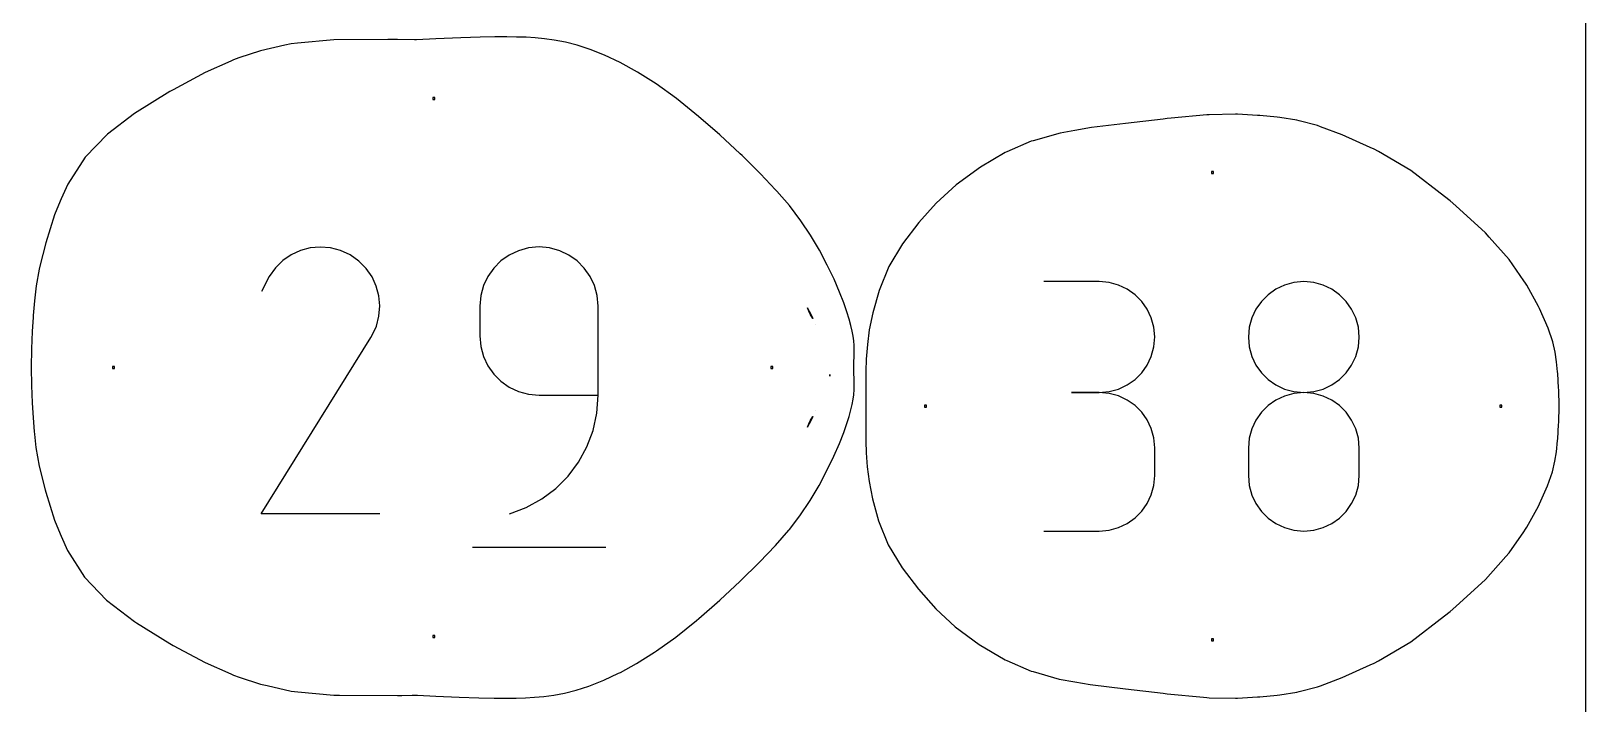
# Model space of a CAD drawing. Extents: x 0 to 90, y 0 to 90.
# Drawn here: x 46.96 to 90, y 41.18 to 59.81 of the extents above; entities that cross this region are included whole.
import ezdxf

# ---------------------------------------------------------------- set-up
doc = ezdxf.new("R2010")
doc.units = 0

msp = doc.modelspace()

# ---------------------------------------------------------------- linework, layer by layer
at = {"layer": 'annotation', "color": 1}
for p, q in [((54.687726, 53.803646), (54.417748, 53.731216)), ((54.9669, 53.829567), (54.687726, 53.803646)), ((55.249035, 53.807359), (54.9669, 53.829567)), ((55.527896, 53.735402), (55.249035, 53.807359)), ((60.727478, 53.803274), (60.450343, 53.726957)), ((61.021734, 53.829747), (60.727478, 53.803274)), ((61.316599, 53.803274), (61.021734, 53.829747)), ((61.021734, 53.829747), (61.021734, 53.829747)), ((61.594058, 53.726957), (61.316599, 53.803274)), ((53.930314, 53.453303), (53.725327, 53.25106)), ((54.163199, 53.613895), (53.930314, 53.453303)), ((54.417748, 53.731216), (54.163199, 53.613895)), ((55.79725, 53.612077), (55.527896, 53.735402)), ((56.038158, 53.441009), (55.79725, 53.612077)), ((55.79725, 53.612077), (55.79725, 53.612077)), ((56.239583, 53.235729), (56.038158, 53.441009)), ((59.966126, 53.443403), (59.768388, 53.245471)), ((60.195002, 53.605449), (59.966126, 53.443403)), ((60.450343, 53.726957), (60.195002, 53.605449)), ((61.849494, 53.605449), (61.594058, 53.726957)), ((62.078293, 53.443403), (61.849494, 53.605449)), ((62.275841, 53.245471), (62.078293, 53.443403)), ((53.554472, 53.008786), (53.339177, 52.595789)), ((53.725327, 53.25106), (53.554472, 53.008786)), ((56.399734, 53.002527), (56.239583, 53.235729)), ((56.516821, 52.747696), (56.399734, 53.002527)), ((59.606459, 53.016306), (59.485011, 52.760562)), ((59.768388, 53.245471), (59.606459, 53.016306)), ((62.437523, 53.016306), (62.275841, 53.245471)), ((62.558723, 52.760562), (62.437523, 53.016306)), ((56.589052, 52.477527), (56.516821, 52.747696)), ((59.485011, 52.760562), (59.408716, 52.48289)), ((62.634827, 52.48289), (62.558723, 52.760562)), ((76.530659, 52.871199), (74.996084, 52.871199)), ((76.806656, 52.846426), (76.530659, 52.871199)), ((77.06636, 52.775034), (76.806656, 52.846426)), ((77.305451, 52.661415), (77.06636, 52.775034)), ((77.519609, 52.509957), (77.305451, 52.661415)), ((77.704515, 52.325054), (77.519609, 52.509957)), ((81.203037, 52.509524), (81.017988, 52.324621)), ((81.417252, 52.660981), (81.203037, 52.509524)), ((81.656272, 52.774601), (81.417252, 52.660981)), ((81.915733, 52.845993), (81.656272, 52.774601)), ((82.191273, 52.870766), (81.915733, 52.845993)), ((82.466814, 52.845993), (82.191273, 52.870766)), ((82.191273, 52.870766), (82.191273, 52.870766)), ((82.726275, 52.774601), (82.466814, 52.845993)), ((82.965294, 52.660981), (82.726275, 52.774601)), ((83.179509, 52.509524), (82.965294, 52.660981)), ((83.364559, 52.324621), (83.179509, 52.509524)), ((56.614636, 52.198311), (56.589052, 52.477527)), ((56.591782, 51.916341), (56.614636, 52.198311)), ((59.408716, 52.48289), (59.382246, 52.187945)), ((59.382246, 52.187945), (59.382246, 51.367044)), ((62.661221, 52.187945), (62.634827, 52.48289)), ((62.661221, 49.725705), (62.661221, 52.187945)), ((62.661221, 52.187945), (62.661221, 52.187945)), ((77.855851, 52.111095), (77.704515, 52.325054)), ((77.969295, 51.872471), (77.855851, 52.111095)), ((80.866467, 52.110661), (80.752837, 51.872037)), ((81.017988, 52.324621), (80.866467, 52.110661)), ((83.516079, 52.110661), (83.364559, 52.324621)), ((83.629709, 51.872037), (83.516079, 52.110661)), ((56.518698, 51.637906), (56.591782, 51.916341)), ((78.04053, 51.613573), (77.969295, 51.872471)), ((80.752837, 51.872037), (80.68146, 51.613139)), ((83.701086, 51.613139), (83.629709, 51.872037)), ((53.334547, 46.446671), (56.364426, 51.324388)), ((56.364426, 51.324388), (56.368048, 51.32887)), ((56.364426, 51.324388), (56.364426, 51.324388)), ((56.368048, 51.32887), (56.371522, 51.33339)), ((56.371522, 51.33339), (56.37487, 51.337987)), ((56.37487, 51.337987), (56.378114, 51.342697)), ((56.378114, 51.342697), (56.381279, 51.34756)), ((56.381279, 51.34756), (56.384387, 51.352614)), ((56.384387, 51.352614), (56.38746, 51.357896)), ((56.38746, 51.357896), (56.390522, 51.363445)), ((56.390522, 51.363445), (56.393595, 51.369299)), ((56.393595, 51.369299), (56.518698, 51.637906)), ((56.393595, 51.369299), (56.393595, 51.369299)), ((59.382246, 51.367044), (59.382246, 51.367044)), ((59.382246, 51.367044), (59.408716, 51.072115)), ((78.065234, 51.338791), (78.04053, 51.613573)), ((78.04053, 51.06272), (78.065234, 51.338791)), ((78.065234, 51.338791), (78.065234, 51.338791)), ((80.68146, 51.613139), (80.656698, 51.338358)), ((80.656698, 51.338358), (80.656698, 51.338358)), ((80.656698, 51.338358), (80.681474, 51.062287)), ((83.701072, 51.062287), (83.725848, 51.338358)), ((83.725848, 51.338358), (83.701086, 51.613139)), ((83.725848, 51.338358), (83.725848, 51.338358)), ((59.408716, 51.072115), (59.485011, 50.794487)), ((59.485011, 50.794487), (59.606459, 50.538804)), ((77.855851, 50.563438), (77.969295, 50.802817)), ((77.969295, 50.802817), (78.04053, 51.06272)), ((80.681474, 51.062287), (80.752887, 50.802384)), ((80.752887, 50.802384), (80.866563, 50.563005)), ((83.515983, 50.563005), (83.629659, 50.802384)), ((83.629659, 50.802384), (83.701072, 51.062287)), ((59.606459, 50.538804), (59.768388, 50.309712)), ((77.704515, 50.348938), (77.855851, 50.563438)), ((80.866563, 50.563005), (81.01813, 50.348505)), ((83.364416, 50.348505), (83.515983, 50.563005)), ((59.768388, 50.309712), (59.966126, 50.111857)), ((59.966126, 50.111857), (60.195002, 49.949884)), ((60.195002, 49.949884), (60.450343, 49.828437)), ((69.074554, 50.258758), (69.073437, 50.250857)), ((69.073437, 50.250857), (69.073463, 50.255856)), ((69.073463, 50.255856), (69.073745, 50.276339)), ((69.073745, 50.276339), (69.074173, 50.303168)), ((69.074173, 50.303168), (69.07499, 50.281121)), ((69.07457, 50.259967), (69.074554, 50.258758)), ((69.07499, 50.281121), (69.07457, 50.259967)), ((77.06636, 49.898262), (77.305451, 50.011995)), ((77.305451, 50.011995), (77.519609, 50.163672)), ((77.519609, 50.163672), (77.704515, 50.348938)), ((81.01813, 50.348505), (81.203215, 50.163239)), ((81.203215, 50.163239), (81.417445, 50.011561)), ((81.417445, 50.011561), (81.656447, 49.897829)), ((82.7261, 49.897829), (82.965101, 50.011561)), ((82.965101, 50.011561), (83.179331, 50.163239)), ((83.179331, 50.163239), (83.364416, 50.348505)), ((60.450343, 49.828437), (60.727478, 49.752162)), ((60.727478, 49.752162), (61.021734, 49.725705)), ((61.021734, 49.725705), (62.661221, 49.725705)), ((62.624922, 49.227919), (62.661221, 49.725705)), ((76.530659, 49.80205), (75.762288, 49.80205)), ((75.762288, 49.80205), (76.530659, 49.80205)), ((76.530659, 49.80205), (76.806656, 49.826829)), ((76.806656, 49.777277), (76.530659, 49.80205)), ((76.530659, 49.80205), (76.530659, 49.80205)), ((76.806656, 49.826829), (77.06636, 49.898262)), ((77.06636, 49.705885), (76.806656, 49.777277)), ((77.305451, 49.592265), (77.06636, 49.705885)), ((77.519609, 49.440808), (77.305451, 49.592265)), ((81.417252, 49.591687), (81.203037, 49.440032)), ((81.656272, 49.705408), (81.417252, 49.591687)), ((81.915733, 49.776838), (81.656272, 49.705408)), ((81.656447, 49.897829), (81.915847, 49.826395)), ((82.191273, 49.801616), (81.915733, 49.776838)), ((81.915847, 49.826395), (82.191273, 49.801616)), ((82.191273, 49.801616), (82.4667, 49.826395)), ((82.466814, 49.776852), (82.191273, 49.801616)), ((82.191273, 49.801616), (82.191273, 49.801616)), ((82.191273, 49.801616), (82.191273, 49.801616)), ((82.4667, 49.826395), (82.7261, 49.897829)), ((82.726275, 49.705458), (82.466814, 49.776852)), ((82.965294, 49.591783), (82.726275, 49.705458)), ((83.179509, 49.440174), (82.965294, 49.591783)), ((62.51899, 48.749456), (62.624922, 49.227919)), ((77.704515, 49.255904), (77.519609, 49.440808)), ((77.855851, 49.041945), (77.704515, 49.255904)), ((81.017988, 49.254802), (80.866467, 49.040356)), ((81.203037, 49.440032), (81.017988, 49.254802)), ((83.364559, 49.25498), (83.179509, 49.440174)), ((83.516079, 49.040548), (83.364559, 49.25498)), ((62.347872, 48.296335), (62.51899, 48.749456)), ((77.969295, 48.803321), (77.855851, 49.041945)), ((78.04053, 48.544423), (77.969295, 48.803321)), ((80.752837, 48.801052), (80.68146, 48.54125)), ((80.866467, 49.040356), (80.752837, 48.801052)), ((83.629709, 48.801227), (83.516079, 49.040548)), ((83.701086, 48.541364), (83.629709, 48.801227)), ((62.116015, 47.874572), (62.347872, 48.296335)), ((78.065234, 48.269641), (78.04053, 48.544423)), ((78.065234, 47.501271), (78.065234, 48.269641)), ((78.065234, 48.269641), (78.065234, 48.269641)), ((80.68146, 48.54125), (80.656698, 48.265308)), ((80.656698, 48.265308), (80.656698, 47.500837)), ((83.725848, 48.265308), (83.701086, 48.541364)), ((83.725848, 47.500837), (83.725848, 48.265308)), ((83.725848, 48.265308), (83.725848, 48.265308)), ((61.827866, 47.490184), (62.116015, 47.874572)), ((61.487873, 47.149189), (61.827866, 47.490184)), ((78.04053, 47.226375), (78.065234, 47.501271)), ((80.656698, 47.500837), (80.656698, 47.500837)), ((80.656698, 47.500837), (80.681474, 47.224915)), ((83.701072, 47.224915), (83.725848, 47.500837)), ((61.100482, 46.857604), (61.487873, 47.149189)), ((77.855851, 46.728775), (77.969295, 46.967416)), ((77.969295, 46.967416), (78.04053, 47.226375)), ((80.681474, 47.224915), (80.752887, 46.96541)), ((80.752887, 46.96541), (80.866563, 46.726608)), ((83.515983, 46.726608), (83.629659, 46.96541)), ((83.629659, 46.96541), (83.701072, 47.224915)), ((60.201296, 46.446731), (60.67014, 46.621446)), ((60.67014, 46.621446), (61.100482, 46.857604)), ((77.519609, 46.329962), (77.704515, 46.51483)), ((77.704515, 46.51483), (77.855851, 46.728775)), ((80.866563, 46.726608), (81.01813, 46.512791)), ((81.01813, 46.512791), (81.203215, 46.328244)), ((83.179331, 46.328244), (83.364416, 46.512791)), ((83.364416, 46.512791), (83.515983, 46.726608)), ((56.613521, 46.446671), (53.334547, 46.446671)), ((60.201296, 46.446731), (60.201296, 46.446731)), ((76.806656, 45.993621), (77.06636, 46.064977)), ((77.06636, 46.064977), (77.305451, 46.178551)), ((77.305451, 46.178551), (77.519609, 46.329962)), ((81.203215, 46.328244), (81.417445, 46.177251)), ((81.417445, 46.177251), (81.656447, 46.064095)), ((81.656447, 46.064095), (81.915847, 45.99306)), ((82.4667, 45.99306), (82.7261, 46.064095)), ((82.7261, 46.064095), (82.965101, 46.177251)), ((82.965101, 46.177251), (83.179331, 46.328244)), ((74.996084, 45.968863), (76.530659, 45.968863)), ((76.530659, 45.968863), (76.806656, 45.993621)), ((76.530659, 45.968863), (76.530659, 45.968863)), ((81.915847, 45.99306), (82.191273, 45.968429)), ((82.191273, 45.968429), (82.4667, 45.99306)), ((82.191273, 45.968429), (82.191273, 45.968429)), ((59.177368, 45.523854), (62.868877, 45.523854))]:
    msp.add_line(p, q, dxfattribs=at)
at = {"layer": 'boundary', "color": 5}
for p, q in [((53.988202, 59.415376), (53.312052, 59.258037)), ((54.156709, 59.452266), (53.988202, 59.415376)), ((54.339379, 59.468148), (54.156709, 59.452266)), ((55.339046, 59.56709), (54.339379, 59.468148)), ((56.835068, 59.57479), (55.339046, 59.56709)), ((57.101758, 59.575495), (56.835068, 59.57479)), ((57.575627, 59.562013), (57.101758, 59.575495)), ((57.634024, 59.564662), (57.575627, 59.562013)), ((58.167837, 59.59318), (57.634024, 59.564662)), ((58.856234, 59.621278), (58.167837, 59.59318)), ((59.38911, 59.638057), (58.856234, 59.621278)), ((59.801294, 59.645639), (59.38911, 59.638057)), ((60.127668, 59.646121), (59.801294, 59.645639)), ((60.403098, 59.641618), (60.127668, 59.646121)), ((60.662485, 59.634254), (60.403098, 59.641618)), ((60.915843, 59.620242), (60.662485, 59.634254)), ((61.173218, 59.595825), (60.915843, 59.620242)), ((61.44465, 59.557236), (61.173218, 59.595825)), ((61.753106, 59.49748), (61.44465, 59.557236)), ((62.078406, 59.414239), (61.753106, 59.49748)), ((62.436647, 59.297759), (62.078406, 59.414239)), ((52.491848, 58.975983), (51.780823, 58.656513)), ((52.568019, 59.012198), (52.491848, 58.975983)), ((52.715353, 59.061036), (52.568019, 59.012198)), ((53.312052, 59.258037), (52.715353, 59.061036)), ((62.831982, 59.140628), (62.436647, 59.297759)), ((63.268318, 58.935369), (62.831982, 59.140628)), ((51.780823, 58.656513), (50.894797, 58.183589)), ((63.746569, 58.672419), (63.268318, 58.935369)), ((64.267238, 58.342416), (63.746569, 58.672419)), ((50.800877, 58.13117), (49.820491, 57.525409)), ((50.894797, 58.183589), (50.800877, 58.13117)), ((64.831974, 57.935227), (64.267238, 58.342416)), ((65.438744, 57.444229), (64.831974, 57.935227)), ((49.820491, 57.525409), (49.073044, 56.953871)), ((66.026816, 56.930744), (65.438744, 57.444229)), ((77.255835, 57.247794), (76.312088, 57.132654)), ((78.296899, 57.370936), (77.255835, 57.247794)), ((78.410945, 57.387026), (78.296899, 57.370936)), ((78.516606, 57.398682), (78.410945, 57.387026)), ((79.506806, 57.489985), (78.516606, 57.398682)), ((79.571368, 57.491649), (79.506806, 57.489985)), ((80.300173, 57.505409), (79.571368, 57.491649)), ((80.358716, 57.501735), (80.300173, 57.505409)), ((80.909084, 57.471103), (80.358716, 57.501735)), ((80.974266, 57.465065), (80.909084, 57.471103)), ((81.458587, 57.424626), (80.974266, 57.465065)), ((81.526038, 57.413564), (81.458587, 57.424626)), ((81.995987, 57.339577), (81.526038, 57.413564)), ((82.067592, 57.320987), (81.995987, 57.339577)), ((82.566519, 57.189488), (82.067592, 57.320987)), ((49.073044, 56.953871), (48.460652, 56.316059)), ((66.591013, 56.406396), (66.026816, 56.930744)), ((75.451631, 56.983908), (74.700323, 56.770769)), ((75.852007, 57.054822), (75.451631, 56.983908)), ((76.312088, 57.132654), (75.852007, 57.054822)), ((82.651656, 57.159486), (82.566519, 57.189488)), ((83.252513, 56.936109), (82.651656, 57.159486)), ((84.028874, 56.58657), (83.252513, 56.936109)), ((66.642509, 56.357843), (66.591013, 56.406396)), ((73.922744, 56.442702), (73.244573, 56.042179)), ((73.973229, 56.464312), (73.922744, 56.442702)), ((74.648031, 56.756412), (73.973229, 56.464312)), ((74.700323, 56.770769), (74.648031, 56.756412)), ((84.136419, 56.541169), (84.028874, 56.58657)), ((84.261016, 56.472143), (84.136419, 56.541169)), ((85.155535, 55.949798), (84.261016, 56.472143)), ((48.460652, 56.316059), (47.98031, 55.570267)), ((67.150616, 55.85743), (66.642509, 56.357843)), ((73.244573, 56.042179), (72.570616, 55.549226)), ((86.081648, 55.231171), (85.155535, 55.949798)), ((47.98031, 55.570267), (47.798723, 55.165458)), ((67.569873, 55.416341), (67.150616, 55.85743)), ((72.570616, 55.549226), (72.016116, 55.041816)), ((47.798723, 55.165458), (47.627183, 54.768386)), ((67.60689, 55.376303), (67.569873, 55.416341)), ((67.954404, 54.975129), (67.60689, 55.376303)), ((86.246507, 55.108822), (86.081648, 55.231171)), ((86.398135, 54.972639), (86.246507, 55.108822)), ((47.610002, 54.71597), (47.366618, 53.94791)), ((47.627183, 54.768386), (47.610002, 54.71597)), ((68.273475, 54.558301), (67.954404, 54.975129)), ((72.016116, 55.041816), (71.53752, 54.504043)), ((87.216794, 54.220736), (86.398135, 54.972639)), ((68.539422, 54.160091), (68.273475, 54.558301)), ((71.53752, 54.504043), (71.086873, 53.916694)), ((47.366618, 53.94791), (47.2087, 53.296285)), ((68.783185, 53.743944), (68.539422, 54.160091)), ((71.086873, 53.916694), (70.704036, 53.288273)), ((87.324101, 54.09797), (87.216794, 54.220736)), ((87.8753, 53.48458), (87.324101, 54.09797)), ((69.000884, 53.329156), (68.783185, 53.743944)), ((88.286191, 52.897315), (87.8753, 53.48458)), ((47.189828, 53.220365), (47.105648, 52.755795)), ((47.2087, 53.296285), (47.189828, 53.220365)), ((69.188654, 52.935015), (69.000884, 53.329156)), ((70.704036, 53.288273), (70.433626, 52.625883)), ((47.105648, 52.755795), (47.05466, 52.337357)), ((69.342633, 52.580816), (69.188654, 52.935015)), ((69.459456, 52.284538), (69.342633, 52.580816)), ((70.433626, 52.625883), (70.260547, 52.011916)), ((88.329921, 52.831279), (88.286191, 52.897315)), ((88.361922, 52.770204), (88.329921, 52.831279)), ((88.687632, 52.187047), (88.361922, 52.770204)), ((47.05466, 52.337357), (47.018529, 51.936874)), ((69.54598, 52.037403), (69.459456, 52.284538)), ((88.71107, 52.131237), (88.687632, 52.187047)), ((88.953405, 51.583114), (88.71107, 52.131237)), ((47.015233, 51.883283), (46.990047, 51.492241)), ((47.018529, 51.936874), (47.015233, 51.883283)), ((69.609071, 51.830609), (69.54598, 52.037403)), ((69.655588, 51.655369), (69.609071, 51.830609)), ((69.692092, 51.502954), (69.655588, 51.655369)), ((70.260547, 52.011916), (70.163135, 51.533195)), ((46.990047, 51.492241), (46.970375, 51.009287)), ((69.719052, 51.364973), (69.692092, 51.502954)), ((69.73692, 51.233005), (69.719052, 51.364973)), ((69.746059, 51.098907), (69.73692, 51.233005)), ((70.163135, 51.533195), (70.11209, 51.12695)), ((89.08158, 51.202426), (88.953405, 51.583114)), ((46.970375, 51.009287), (46.962406, 50.49419)), ((69.73843, 50.646249), (69.743321, 50.803024)), ((69.743321, 50.803024), (69.747038, 50.954695)), ((69.747038, 50.954695), (69.746059, 51.098907)), ((70.11209, 51.12695), (70.080832, 50.725912)), ((89.145769, 50.915235), (89.08158, 51.202426)), ((89.188636, 50.650163), (89.145769, 50.915235)), ((46.962406, 50.49419), (46.970121, 49.998296)), ((69.735536, 50.494274), (69.73843, 50.646249)), ((69.738359, 50.335168), (69.735536, 50.494274)), ((70.068618, 50.392387), (70.066627, 50.314508)), ((70.080832, 50.725912), (70.068618, 50.392387)), ((89.216364, 50.378363), (89.188636, 50.650163)), ((89.220002, 50.324238), (89.216364, 50.378363)), ((46.970121, 49.998296), (46.989232, 49.517828)), ((69.743358, 50.178569), (69.738359, 50.335168)), ((69.747039, 50.027062), (69.743358, 50.178569)), ((69.74591, 49.88319), (69.747039, 50.027062)), ((70.066627, 50.314508), (70.064914, 49.883201)), ((89.245153, 49.934587), (89.220002, 50.324238)), ((89.246899, 49.872554), (89.245153, 49.934587)), ((46.989232, 49.517828), (47.01527, 49.105695)), ((69.689147, 49.471108), (69.718252, 49.61755)), ((69.718252, 49.61755), (69.735659, 49.742411)), ((69.735659, 49.742411), (69.74591, 49.88319)), ((70.064914, 49.883201), (70.065967, 49.429353)), ((89.258826, 49.423968), (89.246899, 49.872554)), ((47.01527, 49.105695), (47.0495, 48.71974)), ((69.543033, 48.94124), (69.603757, 49.138759)), ((69.603757, 49.138759), (69.653925, 49.325941)), ((69.653925, 49.325941), (69.689147, 49.471108)), ((70.065967, 49.429353), (70.064716, 48.970071)), ((89.246898, 48.975354), (89.258826, 49.423968)), ((47.0495, 48.71974), (47.054785, 48.650554)), ((47.054785, 48.650554), (47.097098, 48.282501)), ((69.337163, 48.393633), (69.455414, 48.692214)), ((69.455414, 48.692214), (69.543033, 48.94124)), ((70.064716, 48.970071), (70.066611, 48.533444)), ((89.220013, 48.52368), (89.245154, 48.913341)), ((89.245154, 48.913341), (89.246898, 48.975354)), ((47.097098, 48.282501), (47.18972, 47.767977)), ((69.181445, 48.036744), (69.337163, 48.393633)), ((70.066611, 48.533444), (70.068577, 48.456518)), ((70.068577, 48.456518), (70.080171, 48.131468)), ((89.184701, 48.159555), (89.216379, 48.469588)), ((89.216379, 48.469588), (89.220013, 48.52368)), ((68.99212, 47.640837), (69.181445, 48.036744)), ((70.080171, 48.131468), (70.109476, 47.74102)), ((89.073278, 47.608133), (89.14029, 47.900113)), ((89.14029, 47.900113), (89.184701, 48.159555)), ((47.18972, 47.767977), (47.348464, 47.112958)), ((68.773053, 47.225203), (68.99212, 47.640837)), ((70.109476, 47.74102), (70.157986, 47.33901)), ((88.937909, 47.21732), (89.073278, 47.608133)), ((47.348464, 47.112958), (47.366498, 47.040452)), ((47.366498, 47.040452), (47.609742, 46.273329)), ((68.528102, 46.809131), (68.773053, 47.225203)), ((70.157986, 47.33901), (70.252765, 46.863809)), ((88.711077, 46.716633), (88.937909, 47.21732)), ((68.245526, 46.391853), (68.528102, 46.809131)), ((70.252765, 46.863809), (70.421054, 46.253467)), ((88.361923, 46.077639), (88.687655, 46.660859)), ((88.687655, 46.660859), (88.711077, 46.716633)), ((47.609742, 46.273329), (47.627233, 46.219958)), ((47.627233, 46.219958), (47.797504, 45.825624)), ((67.954358, 46.013285), (68.245526, 46.391853)), ((70.421054, 46.253467), (70.686149, 45.588969)), ((88.329954, 46.016622), (88.361923, 46.077639)), ((47.797504, 45.825624), (47.973138, 45.432154)), ((67.567407, 45.569555), (67.935765, 45.992138)), ((67.935765, 45.992138), (67.954358, 46.013285)), ((87.875331, 45.363321), (88.286268, 45.950651)), ((88.286268, 45.950651), (88.329954, 46.016622)), ((47.973138, 45.432154), (48.443845, 44.690344)), ((67.122744, 45.103997), (67.567407, 45.569555)), ((70.686149, 45.588969), (71.070962, 44.952013)), ((87.216821, 44.627153), (87.787654, 45.263043)), ((87.787654, 45.263043), (87.875331, 45.363321)), ((66.586859, 44.578325), (67.122744, 45.103997)), ((71.070962, 44.952013), (71.52597, 44.357338)), ((48.443845, 44.690344), (49.046445, 44.055502)), ((66.026756, 44.057717), (66.586859, 44.578325)), ((71.52597, 44.357338), (72.002064, 43.819457)), ((86.398092, 43.875189), (87.216821, 44.627153)), ((49.046445, 44.055502), (49.820512, 43.462978)), ((65.444392, 43.549199), (66.026756, 44.057717)), ((64.804914, 43.031714), (65.378112, 43.494083)), ((65.378112, 43.494083), (65.444392, 43.549199)), ((72.002064, 43.819457), (72.545251, 43.317647)), ((85.155573, 42.898083), (86.081744, 43.61677)), ((86.081744, 43.61677), (86.246531, 43.739066)), ((86.246531, 43.739066), (86.398092, 43.875189)), ((49.820512, 43.462978), (49.881356, 43.424792)), ((49.881356, 43.424792), (50.800919, 42.857203)), ((72.545251, 43.317647), (73.202947, 42.830513)), ((50.800919, 42.857203), (50.896075, 42.804089)), ((50.896075, 42.804089), (51.780799, 42.331883)), ((63.724218, 42.302166), (64.214409, 42.610988)), ((64.214409, 42.610988), (64.273925, 42.65087)), ((64.273925, 42.65087), (64.804914, 43.031714)), ((73.202947, 42.830513), (73.922719, 42.405185)), ((84.260979, 42.3757), (85.155573, 42.898083)), ((51.780799, 42.331883), (52.490549, 42.013004)), ((63.274386, 42.056465), (63.724218, 42.302166)), ((73.922719, 42.405185), (73.973241, 42.383557)), ((73.973241, 42.383557), (74.648001, 42.09147)), ((83.252564, 41.911765), (84.028968, 42.261336)), ((84.028968, 42.261336), (84.136453, 42.306712)), ((84.136453, 42.306712), (84.260979, 42.3757)), ((52.490549, 42.013004), (52.567925, 41.976207)), ((52.567925, 41.976207), (52.717728, 41.926539)), ((52.717728, 41.926539), (53.31196, 41.730346)), ((62.400382, 41.67808), (62.813757, 41.839494)), ((62.813757, 41.839494), (63.224117, 42.031135)), ((63.224117, 42.031135), (63.274386, 42.056465)), ((74.648001, 42.09147), (74.700333, 42.077102)), ((74.700333, 42.077102), (75.418815, 41.869466)), ((75.418815, 41.869466), (75.85289, 41.792892)), ((75.85289, 41.792892), (76.274245, 41.720883)), ((82.651639, 41.688357), (83.252564, 41.911765)), ((53.31196, 41.730346), (53.493281, 41.690516)), ((53.493281, 41.690516), (54.156673, 41.536124)), ((54.156673, 41.536124), (54.342912, 41.519938)), ((54.342912, 41.519938), (55.339011, 41.421303)), ((55.339011, 41.421303), (55.500444, 41.421167)), ((55.500444, 41.421167), (57.101672, 41.412912)), ((57.101672, 41.412912), (57.225134, 41.414402)), ((57.225134, 41.414402), (57.514825, 41.425258)), ((57.514825, 41.425258), (57.576377, 41.426153)), ((57.576377, 41.426153), (57.653706, 41.422651)), ((57.653706, 41.422651), (58.167948, 41.395399)), ((58.167948, 41.395399), (58.81498, 41.36901)), ((58.81498, 41.36901), (59.35722, 41.351554)), ((59.35722, 41.351554), (59.776678, 41.343435)), ((59.776678, 41.343435), (60.108376, 41.342519)), ((60.108376, 41.342519), (60.386992, 41.346712)), ((60.386992, 41.346712), (60.647423, 41.353912)), ((60.647423, 41.353912), (60.901307, 41.367552)), ((60.901307, 41.367552), (61.15841, 41.391359)), ((61.15841, 41.391359), (61.429087, 41.429143)), ((61.429087, 41.429143), (61.723299, 41.484662)), ((61.723299, 41.484662), (62.045638, 41.565157)), ((62.045638, 41.565157), (62.400382, 41.67808)), ((76.274245, 41.720883), (77.255804, 41.600069)), ((77.255804, 41.600069), (78.296988, 41.476912)), ((78.296988, 41.476912), (78.410928, 41.460837)), ((78.410928, 41.460837), (79.415559, 41.367919)), ((79.415559, 41.367919), (79.50678, 41.357874)), ((79.50678, 41.357874), (79.571259, 41.356212)), ((79.571259, 41.356212), (80.300193, 41.342454)), ((80.300193, 41.342454), (80.358687, 41.346125)), ((80.358687, 41.346125), (80.909147, 41.376761)), ((80.909147, 41.376761), (80.97428, 41.382795)), ((80.97428, 41.382795), (81.458648, 41.423242)), ((81.458648, 41.423242), (81.52605, 41.434298)), ((81.52605, 41.434298), (81.996069, 41.508291)), ((81.996069, 41.508291), (82.067599, 41.526862)), ((82.067599, 41.526862), (82.566577, 41.658382)), ((82.566577, 41.658382), (82.651639, 41.688357))]:
    msp.add_line(p, q, dxfattribs=at)
at = {"layer": 'frame', "color": 5}
msp.add_line((90, 0), (90, 90), dxfattribs=at)
at = {"layer": 'hole', "color": 5}
for p, q in [((58.136664, 57.964904), (58.079514, 57.964904)), ((58.079514, 57.964904), (58.079514, 57.907754)), ((58.079514, 57.907754), (58.136664, 57.907754)), ((58.136664, 57.907754), (58.136664, 57.964904)), ((79.690346, 55.917688), (79.633196, 55.917688)), ((79.633196, 55.917688), (79.633196, 55.860538)), ((79.633196, 55.860538), (79.690346, 55.860538)), ((79.690346, 55.860538), (79.690346, 55.917688)), ((68.494721, 52.054055), (68.454669, 52.150006)), ((68.454669, 52.150006), (68.498132, 52.056943)), ((68.530059, 51.969832), (68.494721, 52.054055)), ((68.498132, 52.056943), (68.533118, 51.986247)), ((68.600063, 51.847665), (68.530059, 51.969832)), ((68.533118, 51.986247), (68.600063, 51.847665)), ((68.685733, 51.684753), (68.685733, 51.684753)), ((49.269462, 50.522862), (49.212312, 50.522862)), ((49.212312, 50.522862), (49.212312, 50.465712)), ((49.212312, 50.465712), (49.269462, 50.465712)), ((49.269462, 50.465712), (49.269462, 50.522862)), ((67.49731, 50.522862), (67.44016, 50.522862)), ((67.44016, 50.522862), (67.44016, 50.465712)), ((67.44016, 50.465712), (67.49731, 50.465712)), ((67.49731, 50.465712), (67.49731, 50.522862)), ((68.529953, 49.018576), (68.599756, 49.140147)), ((68.599756, 49.140147), (68.551359, 49.040007)), ((68.683686, 49.29838), (68.683686, 49.29838)), ((71.75005, 49.452507), (71.6929, 49.452507)), ((71.6929, 49.452507), (71.6929, 49.395357)), ((71.6929, 49.395357), (71.75005, 49.395357)), ((71.75005, 49.395357), (71.75005, 49.452507)), ((87.676871, 49.452507), (87.619721, 49.452507)), ((87.619721, 49.452507), (87.619721, 49.395357)), ((87.619721, 49.395357), (87.676871, 49.395357)), ((87.676871, 49.395357), (87.676871, 49.452507)), ((68.454821, 48.83865), (68.494747, 48.934306)), ((68.498155, 48.931428), (68.454821, 48.83865)), ((68.494747, 48.934306), (68.529953, 49.018576)), ((68.551359, 49.040007), (68.498155, 48.931428)), ((58.136664, 43.080489), (58.079514, 43.080489)), ((58.079514, 43.080489), (58.079514, 43.023339)), ((58.136664, 43.023339), (58.136664, 43.080489)), ((58.079514, 43.023339), (58.136664, 43.023339)), ((79.690346, 42.987325), (79.633196, 42.987325)), ((79.633196, 42.987325), (79.633196, 42.930175)), ((79.633196, 42.930175), (79.690346, 42.930175)), ((79.690346, 42.930175), (79.690346, 42.987325))]:
    msp.add_line(p, q, dxfattribs=at)

doc.saveas('drawing.dxf')
